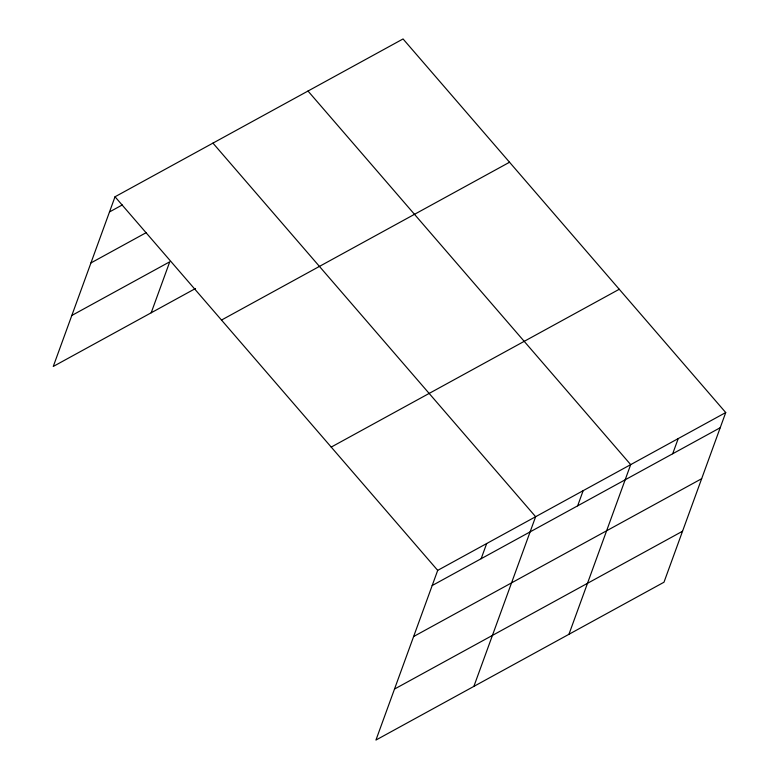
<?xml version="1.0" encoding="UTF-8"?>
<svg xmlns="http://www.w3.org/2000/svg" width="779" height="779" viewBox="0 0 779 779"><rect width="100%" height="100%" fill="white"/><g stroke="black" fill="none" stroke-linecap="round" stroke-linejoin="round"><path stroke-width="1.17" d="M725.736 412.549L437.701 570.374L375.945 740.05L663.981 582.225L725.736 412.549L403.055 38.95L115.019 196.775L53.264 366.451L195.548 288.483M151.194 312.788L169.754 261.802L71.824 315.466M481.149 558.709L486.671 543.538M473.875 686.387L535.631 516.711L212.949 143.112M577.638 505.844L583.159 490.673M568.933 634.31L630.688 464.625L308.007 91.036M672.686 453.758L678.217 438.587M109.498 211.946L122.274 204.945M90.939 262.932L146.296 232.6M221.509 320.062L509.544 162.236M331.221 447.088L619.256 289.262M432.179 585.545L720.215 427.72M413.62 636.531L701.655 478.705M394.505 689.064L682.54 531.239M115.019 196.775L437.701 570.374"/></g></svg>
